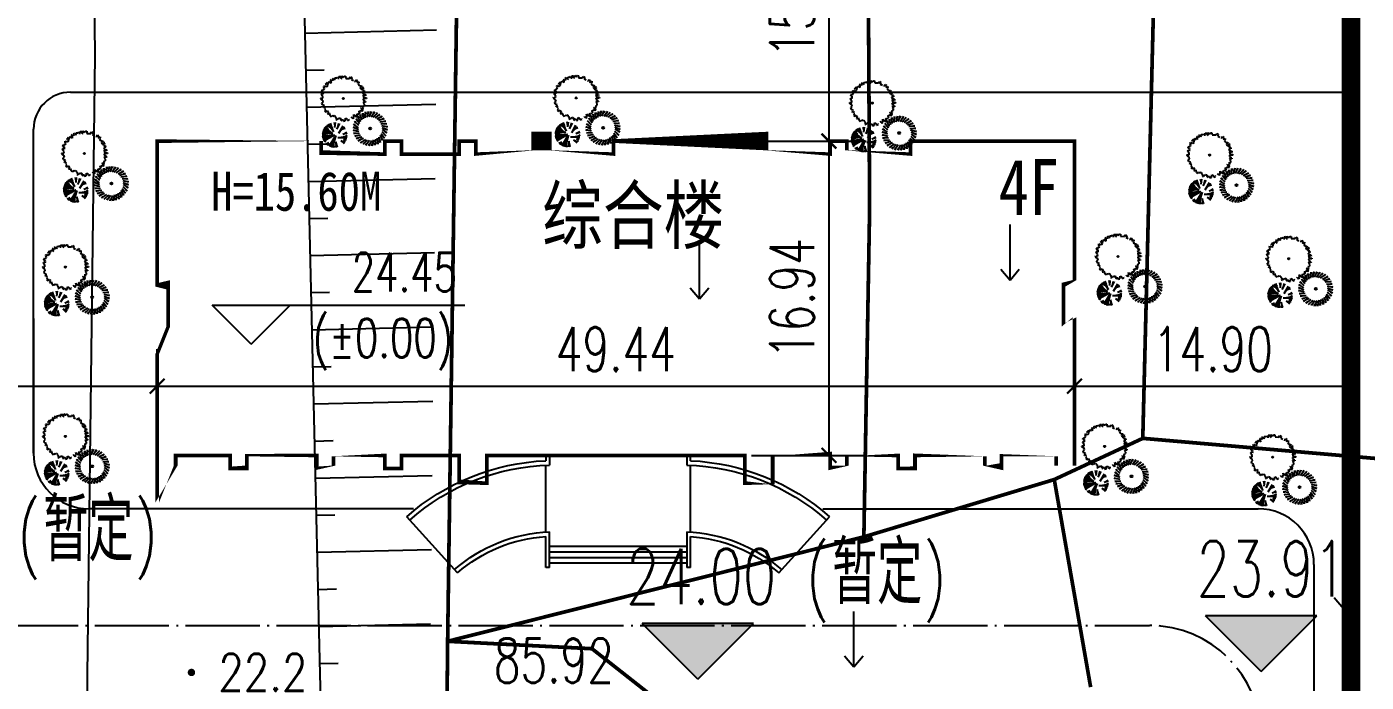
# Model space of a CAD drawing. Header units: millimetres. Extents: x 423323 to 424695, y 55333 to 56284.
# Drawn here: x 423723.7 to 423795.8, y 55814.3 to 55849.7 of the extents above; entities that cross this region are included whole.
import ezdxf
from ezdxf.enums import TextEntityAlignment as Align

# ---------------------------------------------------------------- set-up
doc = ezdxf.new("R2010")
doc.units = ezdxf.units.MM
doc.header["$LTSCALE"] = 1000
doc.linetypes.add('DASH', pattern=[0.35, 0.25, -0.1])
doc.linetypes.add('DOTE', pattern=[2.4200000000000004, 2, -0.2, 0.02, -0.2])
for name, color, linetype in [('A绿-1', 82, 'Continuous'), ('DIM_ELEV', 3, 'Continuous'), ('GROUND', 2, 'Continuous'), ('PUB_DIM', 3, 'Continuous'), ('PUB_TEXT', 7, 'Continuous'), ('TREE', 74, 'Continuous'), ('地形图', 252, 'Continuous'), ('道路', 4, 'Continuous'), ('道路中心线', 1, 'DOTE')]:
    doc.layers.add(name, color=color, linetype=linetype)
doc.styles.add('_TCH_DIM', font='SIMPLEX', dxfattribs={"bigfont": 'GBCBIG'})
doc.styles.add('_TCH_DIM_T3', font='SIMPLEX', dxfattribs={"width": 0.7058823529411765, "bigfont": 'GBCBIG'})
doc.styles.add('HZ', font='rs.shx', dxfattribs={"width": 0.8, "bigfont": 'hztxt.shx'})
doc.styles.add('黑体', font='simhei.ttf', dxfattribs={"width": 0.8, "height": 3.5})
doc.linetypes.add('10421', pattern='A,2,[150,AAA.SHX,S=1,R=0,X=0,Y=1],1e-11', length=2.00000000001)
doc.linetypes.add('FENCELINE2', pattern='A,0.25,-0.1,[132,ltypeshp.shx,S=0.1,R=0,X=-0.1,Y=0],-0.1,1', length=1.45)
doc.dimstyles.new('_TCH_ARCH_M_M&&1', dxfattribs={"dimtxt": 2.38, "dimasz": 0.8, "dimexe": 2, "dimexo": 2.4, "dimgap": 0.8, "dimtad": 1, "dimzin": 0, "dimdsep": 46, "dimtxsty": '_TCH_DIM_T3', "dimblk": 'ARCHTICK', "dimcen": 0.09, "dimclrt": 7, "dimazin": 2, "dimtfac": 1, "dimtdec": 0, "dimtix": 1, "dimtmove": 2, "dimatfit": 3, "dimfxl": 0, "dimtolj": 1, "dimtzin": 0, "dimarcsym": 0})

# ---------------------------------------------------------------- blocks, each defined once
blk = doc.blocks.new('gc120')
for p, q in [((0, 0), (0, 3)), ((-0.5, 0.6), (0, 0)), ((0, 0), (0.5, 0.6))]:
    blk.add_line(p, q)
blk = doc.blocks.new('GC200')
at = {"linetype": 'Continuous', "const_width": 0.2, "flags": 128}
blk.add_lwpolyline([(-0.1, 0, 1), (0.1, 0, 1)], format="xyb", close=True, dxfattribs=at)
blk = doc.blocks.new('106')
at = {"layer": 'A绿-1'}
for p, q in [((-0.228375657403376, 0.3911202088929713), (-0.2133028688840568, 0.3429643791168928)), ((-0.2002683292375877, 0.2369929398410022), (-0.228375657403376, 0.3911202088929713)), ((-0.1568464929587208, 0.4254549364559352), (-0.15036486601457, 0.3754133395850658)), ((-0.1559300976805389, 0.2687884201295674), (-0.1568464929587208, 0.4254549364559352)), ((-0.1067442361963913, 0.2924016029573977), (-0.08044185437029228, 0.4468471328727901)), ((-0.08044185437029228, 0.4468471328727901), (-0.08274833002360538, 0.3964402577839792)), ((-0.05420523235807195, 0.3071150127798319), (-0.001483257976360619, 0.4546468076296151)), ((-0.001483257976360619, 0.4546468076296151), (-0.01250775507651269, 0.4054062413051724)), ((9.054277325049043e-05, 0.3124815910123289), (0.07763017917750403, 0.4486169712617993)), ((0.05449333961587399, 0.3083382761105895), (0.1544946354697458, 0.4289408377371728)), ((0.07763017917750403, 0.4486169712617993), (0.05822263442678377, 0.4020388638600707)), ((0.1073501566424966, 0.2948109610006213), (0.2267746231518686, 0.3962162560783327)), ((0.1544946354697458, 0.4289408377371728), (0.1272937313769944, 0.3864404410123825)), ((0.2267746231518686, 0.3962162560783327), (0.1926068455213681, 0.359084923285991)), ((-0.4455076552694663, 0.07351391715928912), (-0.3989295477513224, 0.05410637240856886)), ((-0.3093722748453729, -0.004025719594210386), (-0.4455076552694663, 0.07351391715928912)), ((-0.4258315216866322, 0.1503783734515309), (-0.3833311250782572, 0.1231774692423642)), ((-0.3052289601182565, 0.0503770774230361), (-0.4258315216866322, 0.1503783734515309)), ((-0.3931069399695843, 0.2226583608426154), (-0.355975607293658, 0.1884905835613608)), ((-0.291701645066496, 0.1032338943332434), (-0.3931069399695843, 0.2226583608426154)), ((-0.3483282300294377, 0.2881576893851161), (-0.3176941780839115, 0.2480612085200846)), ((-0.2692013504565693, 0.1529387040063739), (-0.3483282300294377, 0.2881576893851161)), ((-0.2928559703868814, 0.3448861944489181), (-0.2696499992744066, 0.3000793219543993)), ((-0.2384117362089455, 0.1979812509380281), (-0.2928559703868814, 0.3448861944489181)), ((0.1570549662574194, 0.2723106667399406), (0.2922739514615387, 0.351437546312809)), ((0.2020975130144507, 0.2415210520848632), (0.3490024564089254, 0.295965286437422)), ((0.2411092018592171, 0.2033776454627514), (0.3952364710858092, 0.2314849733375013)), ((0.2922739514615387, 0.351437546312809), (0.2521774708875455, 0.3208034941926599)), ((0.2729046823224053, 0.1590394135564566), (0.4295711983577348, 0.1599558088928461)), ((0.2965178649756126, 0.1098535521887243), (0.4509633949492127, 0.08355117030441761)), ((0.3490024564089254, 0.295965286437422), (0.3041955842054449, 0.2727593155577779)), ((0.3112312750308774, 0.05731454864144325), (0.4587630697060376, 0.004592574201524258)), ((0.3165978530887514, 0.003018773160874844), (0.4527332335128449, -0.07452086312696338)), ((0.3952364710858092, 0.2314849733375013), (0.3470806413679384, 0.2164121847599745)), ((0.4295711983577348, 0.1599558088928461), (0.3795296016032808, 0.1534741818904877)), ((0.4509633949492127, 0.08355117030441761), (0.4005565198021941, 0.08585764607414603)), ((0.4587630697060376, 0.004592574201524258), (0.409522503556218, 0.01561707118526101)), ((-0.4515374914626591, -0.005599520169198513), (-0.4022969252546318, -0.01662401715293527)), ((-0.3040056967874989, -0.05832149460911751), (-0.4515374914626591, -0.005599520169198513)), ((-0.4437378167058341, -0.08455811673775315), (-0.3933309415006079, -0.08686459204182029)), ((-0.2892922866740264, -0.1108604981563985), (-0.4437378167058341, -0.08455811673775315)), ((-0.4223456201143563, -0.1609627548605204), (-0.3723040233599022, -0.1544811283238232)), ((-0.2656791040790267, -0.1600463599897921), (-0.4223456201143563, -0.1609627548605204)), ((-0.2338836235576309, -0.2043845914304256), (-0.3880108928424306, -0.2324919197708368)), ((-0.3880108928424306, -0.2324919197708368), (-0.3398550630663522, -0.21741913119331)), ((-0.1948719347710721, -0.2425279985181987), (-0.3417768781655468, -0.2969722324050963)), ((-0.3417768781655468, -0.2969722324050963), (-0.2969700059038587, -0.2737662615254521)), ((-0.1498293880722485, -0.2733176127076149), (-0.2850483732181601, -0.3524444922804832)), ((-0.2850483732181601, -0.3524444922804832), (-0.2449518926441669, -0.3218104401603341)), ((-0.100124578399118, -0.2958179074339569), (-0.21954904490849, -0.3972232020460069)), ((-0.04726776137249544, -0.3093452220782638), (-0.1472690572263673, -0.4299477837048471)), ((0.007135035470128059, -0.3134885369800031), (-0.07040460099233314, -0.4496239172294736)), ((0.06143081065965816, -0.3081219587475061), (0.008708836219739169, -0.4556537535972893)), ((0.1139698144397698, -0.293408548925072), (0.08766743261367083, -0.4478540788404644)), ((0.1631556759239174, -0.2697953660972416), (0.1640720712020993, -0.4264618824236095)), ((0.2074939074809663, -0.2379998858086765), (0.2356012357049622, -0.3921271548606455)), ((0.2356012357049622, -0.3921271548606455), (0.2205284471274354, -0.3439713250845671)), ((0.2456373144523241, -0.1989881969057024), (0.3000815485720523, -0.3458931404165924)), ((0.2764269286999479, -0.1539456499740481), (0.3555538083310239, -0.2891646353527904)), ((0.3000815485720523, -0.3458931404165924), (0.2768755775177851, -0.3010862679220736)), ((0.2989272233680822, -0.1042408407665789), (0.4003325182129629, -0.2236653072759509)), ((0.3124545383616351, -0.05138402339071035), (0.4330570999300107, -0.1513853194192052)), ((0.3555538083310239, -0.2891646353527904), (0.3249197563272901, -0.2490681549534202)), ((0.4003325182129629, -0.2236653072759509), (0.3632011855370365, -0.1894975295290351)), ((0.4330570999300107, -0.1513853194192052), (0.3905567032634281, -0.1241844152100384)), ((0.4527332335128449, -0.07452086312696338), (0.4061551259947009, -0.05511331837624311)), ((-0.21954904490849, -0.3972232020460069), (-0.1853812672779895, -0.3600918692536652)), ((-0.1472690572263673, -0.4299477837048471), (-0.1200681531336159, -0.3874473869800568)), ((-0.07040460099233314, -0.4496239172294736), (-0.05099705618340522, -0.403045809827745)), ((0.008708836219739169, -0.4556537535972893), (0.01973333331989124, -0.4064131872728467)), ((0.08766743261367083, -0.4478540788404644), (0.08997390820877627, -0.3974472037516534)), ((0.1640720712020993, -0.4264618824236095), (0.1575904442579485, -0.3764202855527401))]:
    blk.add_line(p, q, dxfattribs=at)
blk.add_circle((0, 0), 0.02542566419508603, dxfattribs=at)
blk = doc.blocks.new('A$C3C3C514D')
at = {"color": 62}
for p, q in [((1448.023580070992, 2052.362110511254), (10.15796255005989, 2361.668319288903)), ((2135.232990760996, 2150.264369801851), (32.55452116351807, 2465.984722051653)), ((533.1912579906057, 2270.554973679129), (49.66226590337465, 2632.960576930171)), ((753.9868587398669, 3022.038857423584), (193.5035932997125, 3044.810067712096)), ((314.4256186053972, 3273.022541428596), (753.9868587398669, 3022.038857423584)), ((1605.349123671884, 2999.870331034501), (469.207965202746, 3494.452526592766)), ((2071.824466693564, 2429.873760024813), (549.4752726558363, 3589.414497310005)), ((1326.542544143624, 3257.4368001119), (603.2199509869679, 3647.226881267154)), ((847.3345585143543, 3366.418587119289), (660.8505110794213, 3702.693141290947)), ((900.4290915480233, 3477.777107097092), (707.5654244064353, 3738.217803495703)), ((1605.349123671826, 2999.870331034443), (750.8851967665832, 3786.550790739188)), ((984.2713447026326, 3455.243127460824), (812.277521153097, 3810.887742018909)), ((1074.529505442712, 3468.208040370082), (864.6335695263115, 3847.222711280512)), ((1326.542544143624, 3257.4368001119), (974.6930568052921, 3954.623211999133)), ((2179.000919294602, 2416.808635872469), (974.6930568052339, 3954.623211999249)), ((1473.712204596086, 3317.41162919614), (1125.235767764272, 4044.52211061219)), ((1340.201310041419, 3595.987626174581), (1210.139561195509, 4088.230468930968)), ((1751.334722705476, 3802.809465781989), (1478.104904397856, 4197.129696525692)), ((2296.287840595644, 2297.597798085713), (1605.349123671884, 2999.870331034501)), ((1919.436250670115, 3295.869862360123), (1619.87993329094, 4238.583472712839)), ((1825.683147024072, 4286.479620738857), (1919.436250670115, 3295.869862360123)), ((2489.686676225509, 2732.206118314789), (3940.056056752917, 3352.898291928723)), ((2489.686676225509, 2732.206118314789), (4009.666269849055, 3242.915287533222)), ((2775.44420301693, 3381.872161707084), (3114.193770329701, 4078.99409915469)), ((2775.44420301693, 3381.872161707084), (3300.577840314771, 3974.093617225531)), ((3070.429863068275, 2927.334310644423), (4073.21272466809, 3125.70325735418)), ((3134.837964340055, 3754.76172561085), (3501.200997234264, 3830.990343054407)), ((3589.058006217529, 3756.44363610915), (3284.695077387732, 3426.685868134955)), ((3284.695077387732, 3426.685868134955), (3743.954207360395, 3602.883494721726)), ((3515.591569720767, 2534.436122798623), (4262.348584147287, 2582.152975055709)), ((3555.853422827786, 2540.219438288535), (4282.777590182144, 2465.430031596887)), ((3563.89162212651, 3199.447884567722), (3831.21567409375, 3500.923600284324)), ((3687.70036326116, 3052.713633903913), (4141.990765752853, 2975.994746586832)), ((984.7544328050571, 2273.724241797347), (0.0007839561440050602, 2151.564100286836)), ((510.4239044267451, 1999.942123937828), (0.5570620362996124, 2201.739804678538)), ((1375.672028960544, 2264.313596957742), (3.305520017049275, 2272.03311878012)), ((1064.607652771112, 1996.477009726019), (4.591833160433453, 2012.261513261532)), ((439.1764462417341, 1908.790770723863), (8.669284592731856, 1959.786650099326)), ((774.4177742820466, 2000.798174635274), (13.15909582190216, 1915.126752585493)), ((2135.232990760996, 2150.264369801851), (21.87210965197301, 1846.695811072015)), ((657.8368002554635, 1926.7924487665), (45.11357798235258, 1758.335794360493)), ((51.28057011880446, 1685.709551507229), (1026.896785462275, 1809.549556535989)), ((1836.29971167905, 2067.005472818244), (97.0255496049067, 1513.774926499522)), ((539.4954581536585, 1654.516319991992), (142.7943724433426, 1412.449900535896)), ((1750.711248750042, 1563.007457011903), (186.746884292399, 1275.758001948852)), ((545.6707400488085, 1182.412796014949), (227.4838215191266, 1189.614000303933)), ((1385.252209935803, 1488.095685860026), (279.3914999731351, 1092.18099616369)), ((1530.658538073068, 1263.897891423228), (320.7974784147227, 1022.162752958364)), ((917.7438590381062, 1320.720697302721), (378.9868606914533, 932.8971355511458)), ((1951.042371983465, 1835.31019329658), (482.6303959125653, 794.4506291616708)), ((1026.896785462275, 1809.549556535989), (539.4954581536585, 1654.516319991992)), ((539.4954581536585, 1654.516319991992), (539.4954581536585, 1654.516319991992)), ((1301.963158443745, 1352.742992593936), (558.3746187355136, 706.2906014863402)), ((1440.125385918713, 1140.839503598894), (558.3746187394718, 706.290601489658)), ((973.4749761852436, 832.0017907829606), (599.8888272259501, 661.8104805308685)), ((1178.306831361202, 1009.279139255785), (672.0134192556143, 590.1561599333654)), ((1152.412246286403, 749.76160256), (690.5500716508832, 572.7967546492873)), ((1353.226926727395, 1022.72162039252), (748.1426281688036, 521.3821870200627)), ((1404.233748186613, 827.3954568555346), (806.4801583980443, 472.9159176624671)), ((1951.042371983465, 1835.31019329658), (897.781899552152, 403.6519265507523)), ((1238.113935883681, 716.2462390401342), (947.2832098532817, 369.174599805352)), ((1258.495346244716, 560.8778919360484), (1009.024247576192, 328.9665749141132)), ((1871.159792497579, 1681.281534025329), (1101.653378332849, 274.0547978988034)), ((1383.791929551866, 524.2609191740339), (1212.435148148623, 216.2287497345533)), ((1477.26738692564, 960.9549531485245), (1309.122666287818, 172.1930281034729)), ((1942.093605945876, 612.3868579137779), (1418.087107491447, 129.2403816557489)), ((2146.692900019814, 905.306164879963), (1570.411817711953, 80.2600374664762)), ((2208.844738288375, 1494.633367192146), (1767.445051185787, 34.75827791678603)), ((2115.363810286799, 528.8045255009783), (1808.088464776287, 27.76509755756706)), ((2012.978706246766, 693.9772302700148), (1897.087044521701, 15.22879721483332)), ((2216.408725720656, 1566.355518555938), (2051.467542838247, 2.374008722632425)), ((2220.338045556971, 537.9691018803278), (2145.655409793486, -0.0003404281451366842)), ((2175.896588742093, 1176.232246212487), (2242.774289788154, 1.868802304234123)), ((2674.276100698218, 953.4861329870473), (3081.273531702231, 210.4990622177429)), ((2789.530969462998, 723.2639548840234), (2896.489802393538, 121.6835899216821)), ((2860.856211967999, 1371.018306974467), (3696.951632420416, 652.7394956363714)), ((2937.841063297063, 2122.409653927869), (4093.265173327527, 1220.508636300801)), ((3119.921830153093, 1140.888665662438), (3574.077141365618, 535.8399471042794)), ((3124.936847638106, 1964.20130907523), (4195.285891590174, 1521.569583294215)), ((3824.117504721857, 1673.902075865743), (4260.926775615488, 1716.495266604616)), ((4209.219508302107, 1515.851039799309), (3824.117504721857, 1673.902075865743))]:
    blk.add_line(p, q, dxfattribs=at)
blk = doc.blocks.new('004')
at = {"layer": 'A绿-1', "color": 0}
for p, q in [((-793.2378505587112, 644.0041473945384), (-824.6784579664236, 585.2242250880008)), ((-761.9339414864662, 715.8842460354572), (-808.9581542625674, 676.6976311644321)), ((-808.9581542625674, 676.6976311644321), (-793.2378505587112, 644.0041473945384)), ((-699.1894250065088, 833.5580051740399), (-769.7257441952825, 748.57773019874)), ((-769.7257441952825, 748.57773019874), (-722.7015314191231, 742.0845990976086)), ((-722.7015314191231, 650.6111930211773), (-761.9339414864662, 715.8842460354572)), ((-722.7015314191231, 742.0845990976086), (-691.2609240114689, 683.304676791071)), ((-691.2609240114689, 683.304676791071), (-722.7015314191231, 650.6111930211773)), ((-691.2609240114689, 761.6779065331211), (-699.1894250065088, 833.5580051740399)), ((-534.4679819792509, 794.3713903030148), (-691.2609240114689, 761.6779065331211)), ((-510.9558756157639, 892.4518420060849), (-605.0043011680245, 840.1650508006787)), ((-605.0043011680245, 840.1650508006787), (-534.4679819792509, 794.3713903030148)), ((-456.0031618445646, 866.2514889439335), (-510.9558756157639, 892.4518420060849)), ((-401.0504480734235, 898.9449731072164), (-456.0031618445646, 866.2514889439335)), ((-354.0262352973223, 970.8250717481351), (-440.2828581407666, 997.0254248102865)), ((-440.2828581407666, 997.0254248102865), (-401.0504480734235, 898.9449731072164)), ((-283.4899161085486, 859.7583582361913), (-354.0262352973223, 970.8250717481351)), ((-275.5614151135087, 925.1453257759786), (-283.4899161085486, 859.7583582361913)), ((-244.2575060412055, 925.1453257759786), (-275.5614151135087, 925.1453257759786)), ((-205.0250959738623, 1023.225777479049), (-267.7696124538779, 997.0254248102865)), ((-267.7696124538779, 997.0254248102865), (-244.2575060412055, 925.1453257759786)), ((-181.5129895612481, 944.7386332114911), (-205.0250959738623, 1023.225777479049)), ((-134.352078498865, 964.3319406470036), (-181.5129895612481, 944.7386332114911)), ((69.60177459567785, 1036.212039681312), (-8.863045538950246, 1029.71890858018)), ((-8.863045538950246, 1029.71890858018), (-8.863045538950246, 990.532293709155)), ((69.60177459567785, 977.432117374774), (69.60177459567785, 1036.212039681312)), ((93.11388100835029, 938.2455025037489), (69.60177459567785, 977.432117374774)), ((132.3462910756934, 905.552018340466), (93.11388100835029, 938.2455025037489)), ((179.3705038517946, 1023.225777479049), (132.3462910756934, 905.552018340466)), ((250.043521326792, 1016.618732245799), (179.3705038517946, 1023.225777479049)), ((265.627126695239, 944.7386332114911), (250.043521326792, 1016.618732245799)), ((320.5798404663801, 912.0451494415975), (265.627126695239, 944.7386332114911)), ((359.8122505337233, 944.7386332114911), (320.5798404663801, 977.432117374774)), ((320.5798404663801, 977.432117374774), (320.5798404663801, 912.0451494415975)), ((359.8122505337233, 846.658181508421), (359.8122505337233, 944.7386332114911)), ((399.0446606501937, 813.9646977385273), (359.8122505337233, 846.658181508421)), ((438.2770707175368, 853.2652271350598), (399.0446606501937, 813.9646977385273)), ((477.50948078488, 827.0648744662976), (438.2770707175368, 853.2652271350598)), ((524.5336935609812, 879.3516656717038), (477.50948078488, 827.0648744662976)), ((563.7661036283243, 846.658181508421), (524.5336935609812, 879.3516656717038)), ((532.3254962697974, 768.28495215976), (563.7661036283243, 846.658181508421)), ((571.5579063370824, 702.8979842265835), (532.3254962697974, 768.28495215976)), ((563.7661036283243, 670.2045004566899), (571.5579063370824, 702.8979842265835)), ((595.0700127497548, 637.511016293407), (563.7661036283243, 670.2045004566899)), ((657.8145291805267, 663.597454830051), (595.0700127497548, 637.511016293407)), ((697.0469392970554, 617.9177092512837), (657.8145291805267, 663.597454830051)), ((744.2078503593802, 670.2045004566899), (697.0469392970554, 617.9177092512837)), ((783.4402604267234, 604.8175325235134), (744.2078503593802, 670.2045004566899)), ((-1067.86472112831, 284.4897392710409), (-1052.144417424453, 317.1832230409345)), ((-942.3756881683948, 225.7098169645033), (-1067.86472112831, 284.4897392710409)), ((-1059.93622013327, 127.6293652614331), (-1052.144417424453, 186.4092875679708)), ((-965.8877945810091, 55.74926662051439), (-1059.93622013327, 127.6293652614331)), ((-1052.144417424453, 317.1832230409345), (-910.9350808098679, 277.9966081699095)), ((-1052.144417424453, 186.4092875679708), (-950.1674908772111, 121.1362345536909)), ((-1052.144417424453, -68.53153814470716), (-1052.144417424453, 3.462475415108202)), ((-1052.144417424453, 3.462475415108202), (-965.8877945810091, -3.144570211530663)), ((-981.6080982848653, 428.3638510783931), (-965.8877945810091, 461.0573352416759)), ((-926.6553845137241, 415.263674744012), (-981.6080982848653, 428.3638510783931)), ((-965.8877945810091, 461.0573352416759), (-863.9108680337667, 454.450289615037)), ((-965.8877945810091, -3.144570211530663), (-965.8877945810091, 55.74926662051439)), ((-950.1674908772111, 121.1362345536909), (-942.3756881683948, 225.7098169645033)), ((-942.3756881683948, 369.4700142463407), (-926.6553845137241, 415.263674744012)), ((-887.4229743971955, 323.676354142066), (-942.3756881683948, 369.4700142463407)), ((-910.9350808098679, 277.9966081699095), (-887.4229743971955, 323.676354142066)), ((-871.7026707425248, 604.8175325235134), (-895.2147771060118, 532.9374338825946)), ((-895.2147771060118, 532.9374338825946), (-863.9108680337667, 480.6506426771884)), ((-824.6784579664236, 585.2242250880008), (-871.7026707425248, 604.8175325235134)), ((-863.9108680337667, 454.450289615037), (-840.3987616210943, 461.0573352416759)), ((791.2320631355396, 480.6506426771884), (783.4402604267234, 604.8175325235134)), ((830.4644732028246, 500.243950112701), (791.2320631355396, 480.6506426771884)), ((806.9523668393958, 408.6566291173658), (869.6968832701677, 487.1437733849307)), ((838.2562759116408, 343.3835761030932), (806.9523668393958, 408.6566291173658)), ((869.6968832701677, 487.1437733849307), (830.4644732028246, 500.243950112701)), ((932.4413997501251, 362.9768835386058), (838.2562759116408, 343.3835761030932)), ((932.4413997501251, 199.5094639023519), (885.4171869740239, 199.5094639023519)), ((885.4171869740239, 199.5094639023519), (908.9292933866382, 160.3228490313268)), ((924.6495970413089, 101.4290121992817), (901.0007923915982, 68.8494429548955)), ((901.0007923915982, 68.8494429548955), (971.6738098174683, 16.44873722398188)), ((908.9292933866382, 277.9966081699095), (963.7453088716138, 310.6900923331996)), ((932.4413997501251, 232.2029480656347), (908.9292933866382, 277.9966081699095)), ((908.9292933866382, 160.3228490313268), (971.6738098174683, 160.3228490313268)), ((971.6738098174683, 160.3228490313268), (924.6495970413089, 101.4290121992817)), ((963.7453088716138, 310.6900923331996), (932.4413997501251, 362.9768835386058)), ((971.6738098174683, 16.44873722398188), (971.6738098174683, -68.53153814470716)), ((-1044.352614715695, -153.511813120007), (-1067.86472112831, -192.6984279910321)), ((-1067.86472112831, -192.6984279910321), (-1028.632311061025, -218.7848665276761)), ((-989.399900944496, -107.7181530157322), (-1052.144417424453, -68.53153814470716)), ((-981.6080982848653, -173.1051205555195), (-1044.352614715695, -153.511813120007)), ((-1028.632311061025, -218.7848665276761), (-1005.120204648352, -166.4980749288807)), ((-1012.912007357168, -277.6787033597211), (-989.399900944496, -258.0853959242086)), ((-997.1917036533123, -310.3721871296148), (-1012.912007357168, -277.6787033597211)), ((-918.8635818049079, -356.0519331017713), (-997.1917036533123, -310.3721871296148)), ((-973.6795972898253, -173.1051205555195), (-989.399900944496, -107.7181530157322)), ((-989.399900944496, -258.0853959242086), (-950.1674908772111, -277.6787033597211)), ((-934.4471871733549, -179.598251656651), (-973.6795972898253, -173.1051205555195)), ((-950.1674908772111, -277.6787033597211), (-926.6553845137241, -251.4783502975697)), ((-942.3756881683948, -526.0124834457674), (-926.6553845137241, -480.3327374736109)), ((-863.9108680337667, -499.9260449091234), (-942.3756881683948, -526.0124834457674)), ((-926.6553845137241, -251.4783502975697), (-934.4471871733549, -179.598251656651)), ((-926.6553845137241, -480.3327374736109), (-887.4229743971955, -441.0322080770711)), ((-887.4229743971955, -441.0322080770711), (-918.8635818049079, -356.0519331017713)), ((-887.4229743971955, -584.9063202778125), (-840.3987616210943, -532.6195286790171)), ((-848.1905643299106, -643.6862421909609), (-887.4229743971955, -584.9063202778125)), ((-840.3987616210943, -532.6195286790171), (-863.9108680337667, -499.9260449091234)), ((-801.1663515537512, -584.9063202778125), (-848.1905643299106, -643.6862421909609)), ((-761.9339414864662, -617.5998040477061), (-801.1663515537512, -584.9063202778125)), ((783.4402604267234, -617.5998040477061), (759.7914557278273, -650.2932878175998)), ((775.5117594316835, -513.0262212435046), (767.7199567228672, -552.2128361145296)), ((767.7199567228672, -552.2128361145296), (830.4644732028246, -584.9063202778125)), ((799.0238658443559, -447.6392537037173), (775.5117594316835, -513.0262212435046)), ((806.9523668393958, -617.5998040477061), (783.4402604267234, -617.5998040477061)), ((814.7441694990266, -493.3189992824773), (799.0238658443559, -447.6392537037173)), ((830.4644732028246, -584.9063202778125), (806.9523668393958, -617.5998040477061)), ((861.7683822751278, -473.7256918469648), (814.7441694990266, -493.3189992824773)), ((869.6968832701677, -277.6787033597211), (846.1847769066808, -336.4586256662587)), ((846.1847769066808, -336.4586256662587), (885.4171869740239, -434.5390769759397)), ((885.4171869740239, -434.5390769759397), (861.7683822751278, -473.7256918469648)), ((948.1617034539813, -310.3721871296148), (869.6968832701677, -277.6787033597211)), ((971.6738098174683, -68.53153814470716), (901.0007923915982, -94.61797628796194)), ((901.0007923915982, -94.61797628796194), (901.0007923915982, -179.598251656651)), ((901.0007923915982, -179.598251656651), (948.1617034539813, -218.7848665276761)), ((948.1617034539813, -218.7848665276761), (971.6738098174683, -271.0716577330822)), ((971.6738098174683, -271.0716577330822), (948.1617034539813, -310.3721871296148)), ((-636.4449085264932, -728.66651755965), (-714.9097287103068, -656.7864189187312)), ((-683.4691213026526, -787.560354391695), (-636.4449085264932, -728.66651755965)), ((-628.5164075314533, -852.9473223248715), (-683.4691213026526, -787.560354391695)), ((-573.7003920957213, -800.6605307260761), (-628.5164075314533, -852.9473223248715)), ((-401.0504480734235, -852.9473223248715), (-573.7003920957213, -800.6605307260761)), ((-424.5625544369104, -944.4207284013028), (-401.0504480734235, -852.9473223248715)), ((-385.3301443695673, -964.0140358368153), (-424.5625544369104, -944.4207284013028)), ((-338.3059315934661, -944.4207284013028), (-385.3301443695673, -964.0140358368153)), ((-299.0735215261229, -944.4207284013028), (-338.3059315934661, -944.4207284013028)), ((-259.841111458838, -1009.80769594109), (-299.0735215261229, -944.4207284013028)), ((-228.5372023373493, -911.7272442380199), (-259.841111458838, -1009.80769594109)), ((-181.5129895612481, -911.7272442380199), (-228.5372023373493, -911.7272442380199)), ((-189.3047922700644, -1009.80769594109), (-181.5129895612481, -911.7272442380199)), ((-126.5602757900488, -1022.907872668864), (-189.3047922700644, -1009.80769594109)), ((-118.6317747950088, -937.9275973001713), (-126.5602757900488, -1022.907872668864)), ((-55.88725836423691, -957.5209047356839), (-118.6317747950088, -937.9275973001713)), ((-55.88725836423691, -1009.80769594109), (-55.88725836423691, -957.5209047356839)), ((-16.65484824776649, -996.707519606709), (-55.88725836423691, -1009.80769594109)), ((69.60177459567785, -1016.300827042221), (-16.65484824776649, -996.707519606709)), ((108.834184663021, -924.8274209657902), (69.60177459567785, -950.913859109045)), ((69.60177459567785, -950.913859109045), (69.60177459567785, -1016.300827042221)), ((132.3462910756934, -1022.907872668864), (108.834184663021, -924.8274209657902)), ((195.0908075556508, -996.707519606709), (132.3462910756934, -1022.907872668864)), ((226.3947166278958, -944.4207284013028), (163.6502001479384, -944.4207284013028)), ((163.6502001479384, -944.4207284013028), (195.0908075556508, -996.707519606709)), ((250.043521326792, -983.6073432723279), (226.3947166278958, -944.4207284013028)), ((297.0677341029514, -964.0140358368153), (250.043521326792, -983.6073432723279)), ((297.0677341029514, -833.2401003638515), (273.5556276902789, -918.2203753391514)), ((273.5556276902789, -918.2203753391514), (297.0677341029514, -964.0140358368153)), ((328.3716431751964, -911.7272442380199), (297.0677341029514, -833.2401003638515)), ((359.8122505337233, -918.2203753391514), (328.3716431751964, -911.7272442380199)), ((383.3243569463957, -892.1339371958966), (359.8122505337233, -918.2203753391514)), ((406.8364633098245, -865.9335841337452), (383.3243569463957, -892.1339371958966)), ((438.2770707175368, -872.540629760384), (406.8364633098245, -865.9335841337452)), ((422.5567670136807, -885.5268915692577), (438.2770707175368, -872.540629760384)), ((453.997374421393, -918.2203753391514), (422.5567670136807, -885.5268915692577)), ((469.5809797898401, -807.1536618272075), (446.0688734263531, -800.6605307260761)), ((446.0688734263531, -800.6605307260761), (485.301283493638, -852.9473223248715)), ((563.7661036283243, -852.9473223248715), (453.997374421393, -918.2203753391514)), ((508.813389857125, -794.0534854928264), (469.5809797898401, -807.1536618272075)), ((485.301283493638, -852.9473223248715), (548.0457999736536, -833.2401003638515)), ((555.8376026332844, -735.2735631862888), (493.0930862024543, -761.3600013295436)), ((493.0930862024543, -761.3600013295436), (508.813389857125, -794.0534854928264)), ((548.0457999736536, -833.2401003638515), (563.7661036283243, -852.9473223248715)), ((650.022726520896, -794.0534854928264), (555.8376026332844, -735.2735631862888)), ((673.5348328843829, -761.3600013295436), (650.022726520896, -794.0534854928264)), ((704.9754402920953, -637.1931114832187), (665.7430301755667, -682.9867719808826)), ((665.7430301755667, -682.9867719808826), (673.5348328843829, -761.3600013295436)), ((759.7914557278273, -650.2932878175998), (704.9754402920953, -637.1931114832187))]:
    blk.add_line(p, q, dxfattribs=at)
blk.add_circle((-32.37515195156448, 9.95560612285044), 31.3039090878656, dxfattribs=at)
blk = doc.blocks.new('11')
for p, q in [((1263900.817602405, 151281.6175105714), (1263900.817602405, 154886.4673431104)), ((1271700.817602424, 151281.6175105708), (1271700.817602424, 154886.4673431098)), ((1271500.817602424, 149373.4340367449), (1271500.817602424, 151291.6347602393))]:
    blk.add_line(p, q)
at = {"color": 7}
blk.add_line((1263900.817602404, 149373.4340367456), (1264100.817602404, 149373.4340367456), dxfattribs=at)
at = {"layer": 'GROUND', "color": 7}
for p, q in [((1263900.817602404, 155126.6877260189), (1263900.817602404, 155413.4340360466)), ((1264100.817602403, 155413.4340360449), (1264100.817602404, 154893.4340367455)), ((1271500.817602424, 155413.4340366969), (1271500.817602424, 154893.4340367449)), ((1271700.817602424, 155413.4340366969), (1271700.817602425, 155126.6877260182)), ((1259147.001848131, 149079.9631685789), (1256412.474915962, 152108.4227515075)), ((1276454.633356697, 149079.9631685782), (1279189.160288867, 152108.4227515068)), ((1263900.817602404, 149373.4340367456), (1263900.817602405, 151041.1385715027)), ((1264100.817602405, 151291.63476024), (1264100.817602404, 149373.4340367456)), ((1271700.817602424, 149373.4340367449), (1271700.817602424, 151041.1385715021)), ((1271500.817602424, 150513.6707728601), (1264100.817602405, 150513.6707728609)), ((1271500.817602424, 150213.6707728601), (1264100.817602405, 150213.670772861)), ((1271500.817602424, 149913.6707728601), (1264100.817602405, 149913.670772861)), ((1271500.817602424, 149613.6707728601), (1264100.817602405, 149613.670772861)), ((1271500.817602424, 149373.4340367449), (1271700.817602424, 149373.4340367449))]:
    blk.add_line(p, q, dxfattribs=at)
for centre, radius, start, end in [((1264412.981159664, 143057.5498740174), 12080, 92.42993450054632, 131.4750284151925), ((1264412.981159664, 143057.5498740174), 11840, 91.51078775306122, 131.4627600844618), ((1271188.654045165, 143057.5498740167), 11840, 48.53723991553819, 88.48921224693876), ((1271188.654045165, 143057.5498740167), 12080, 48.52497158480746, 87.57006549945368), ((1264412.981159664, 143057.5498740174), 8240, 92.17110864593496, 131.1929676942874), ((1264412.981159664, 143057.5498740174), 8000, 93.67061160374254, 131.1663472033027), ((1271188.654045165, 143057.5498740167), 8240, 48.80703230571259, 87.82889135406502), ((1271188.654045165, 143057.5498740167), 8000, 48.83365279669728, 86.32938839625747)]:
    blk.add_arc(centre, radius, start, end, dxfattribs=at)
blk = doc.blocks.new('_ArchTick')
at = {"color": 0, "linetype": 'ByBlock', "const_width": 0.15}
blk.add_lwpolyline([(-0.5, -0.5), (0.5, 0.5)], dxfattribs=at)
blk = doc.blocks.new('*D82')
at = {"layer": 'Defpoints', "color": 0}
for p in [(423795.0149440289, 55813.4982708848), (423709.0950112004, 55805.87435563939), (423795.0149440289, 55805.87435563939)]:
    blk.add_point(p, dxfattribs=at)
at = {"layer": 'PUB_DIM', "color": 0, "lineweight": -2}
for p, q in [((423709.0950112004, 55808.27435563939), (423709.0950112004, 55815.4982708848)), ((423795.0149440289, 55808.27435563939), (423795.0149440289, 55815.4982708848)), ((423709.0950112004, 55813.4982708848), (423795.0149440289, 55813.4982708848))]:
    blk.add_line(p, q, dxfattribs=at)
at = {"layer": 'PUB_DIM', "color": 0, "lineweight": -2, "xscale": 0.8, "yscale": 0.8, "zscale": 0.8, "rotation": 180}
blk.add_blockref('_ArchTick', (423709.0950112004, 55813.4982708848), dxfattribs=at)
at = {"layer": 'PUB_DIM', "color": 0, "lineweight": -2, "xscale": 0.8, "yscale": 0.8, "zscale": 0.8}
blk.add_blockref('_ArchTick', (423795.0149440289, 55813.4982708848), dxfattribs=at)
at = {"layer": 'PUB_DIM', "color": 7, "insert": (423752.0549776147, 55815.48827088479), "char_height": 2.38, "attachment_point": 5, "style": '_TCH_DIM_T3'}
blk.add_mtext('\\A1;85.92', dxfattribs=at)
blk = doc.blocks.new('*D97')
at = {"layer": 'Defpoints', "color": 0}
for p in [(423730.674836527, 55830.28494620098), (423709.0950112005, 55826.67099999999), (423730.674836527, 55826.67099999999)]:
    blk.add_point(p, dxfattribs=at)
at = {"layer": 'PUB_DIM', "color": 0, "lineweight": -2}
for p, q in [((423709.0950112005, 55829.07099999999), (423709.0950112005, 55832.28494620098)), ((423730.674836527, 55829.07099999999), (423730.674836527, 55832.28494620098)), ((423709.0950112005, 55830.28494620098), (423730.674836527, 55830.28494620098))]:
    blk.add_line(p, q, dxfattribs=at)
at = {"layer": 'PUB_DIM', "color": 0, "lineweight": -2, "xscale": 0.8, "yscale": 0.8, "zscale": 0.8, "rotation": 180}
blk.add_blockref('_ArchTick', (423709.0950112005, 55830.28494620098), dxfattribs=at)
at = {"layer": 'PUB_DIM', "color": 0, "lineweight": -2, "xscale": 0.8, "yscale": 0.8, "zscale": 0.8}
blk.add_blockref('_ArchTick', (423730.674836527, 55830.28494620098), dxfattribs=at)
at = {"layer": 'PUB_DIM', "color": 7, "insert": (423719.8849238637, 55832.27494620097), "char_height": 2.38, "attachment_point": 5, "style": '_TCH_DIM_T3'}
blk.add_mtext('\\A1;21.58', dxfattribs=at)
blk = doc.blocks.new('*D98')
at = {"layer": 'Defpoints', "color": 0}
for p in [(423780.1148365269, 55830.28494620098), (423730.674836527, 55826.67099999999), (423780.1148365269, 55826.67099999999)]:
    blk.add_point(p, dxfattribs=at)
at = {"layer": 'PUB_DIM', "color": 0, "lineweight": -2}
for p, q in [((423730.674836527, 55829.07099999999), (423730.674836527, 55832.28494620098)), ((423780.1148365269, 55829.07099999999), (423780.1148365269, 55832.28494620098)), ((423730.674836527, 55830.28494620098), (423780.1148365269, 55830.28494620098))]:
    blk.add_line(p, q, dxfattribs=at)
at = {"layer": 'PUB_DIM', "color": 0, "lineweight": -2, "xscale": 0.8, "yscale": 0.8, "zscale": 0.8, "rotation": 180}
blk.add_blockref('_ArchTick', (423730.674836527, 55830.28494620098), dxfattribs=at)
at = {"layer": 'PUB_DIM', "color": 0, "lineweight": -2, "xscale": 0.8, "yscale": 0.8, "zscale": 0.8}
blk.add_blockref('_ArchTick', (423780.1148365269, 55830.28494620098), dxfattribs=at)
at = {"layer": 'PUB_DIM', "color": 7, "insert": (423755.3948365269, 55832.27494620097), "char_height": 2.38, "attachment_point": 5, "style": '_TCH_DIM_T3'}
blk.add_mtext('\\A1;49.44', dxfattribs=at)
blk = doc.blocks.new('*D99')
at = {"layer": 'Defpoints', "color": 0}
for p in [(423795.0150198565, 55830.28494620098), (423780.1148365269, 55826.67099999999), (423795.0150198565, 55826.67099999999)]:
    blk.add_point(p, dxfattribs=at)
at = {"layer": 'PUB_DIM', "color": 0, "lineweight": -2}
for p, q in [((423780.1148365269, 55829.07099999999), (423780.1148365269, 55832.28494620098)), ((423795.0150198565, 55829.07099999999), (423795.0150198565, 55832.28494620098)), ((423780.1148365269, 55830.28494620098), (423795.0150198565, 55830.28494620098))]:
    blk.add_line(p, q, dxfattribs=at)
at = {"layer": 'PUB_DIM', "color": 0, "lineweight": -2, "xscale": 0.8, "yscale": 0.8, "zscale": 0.8, "rotation": 180}
blk.add_blockref('_ArchTick', (423780.1148365269, 55830.28494620098), dxfattribs=at)
at = {"layer": 'PUB_DIM', "color": 0, "lineweight": -2, "xscale": 0.8, "yscale": 0.8, "zscale": 0.8}
blk.add_blockref('_ArchTick', (423795.0150198565, 55830.28494620098), dxfattribs=at)
at = {"layer": 'PUB_DIM', "color": 7, "insert": (423787.5649281917, 55832.27494620097), "char_height": 2.38, "attachment_point": 5, "style": '_TCH_DIM_T3'}
blk.add_mtext('\\A1;14.90', dxfattribs=at)
blk = doc.blocks.new('*D111')
at = {"layer": 'Defpoints', "color": 0}
for p in [(423760.2964740921, 55843.49100000021), (423766.8810240753, 55843.49100000021), (423760.2964740921, 55826.55100000025)]:
    blk.add_point(p, dxfattribs=at)
at = {"layer": 'PUB_DIM', "color": 0, "lineweight": -2}
for p, q in [((423762.6964740921, 55843.49100000021), (423768.8810240753, 55843.49100000021)), ((423766.8810240753, 55826.55100000025), (423766.8810240753, 55843.49100000021)), ((423762.6964740921, 55826.55100000025), (423768.8810240753, 55826.55100000025))]:
    blk.add_line(p, q, dxfattribs=at)
at = {"layer": 'PUB_DIM', "color": 0, "lineweight": -2, "xscale": 0.8, "yscale": 0.8, "zscale": 0.8}
for p, rotation in [((423766.8810240753, 55843.49100000021), 90), ((423766.8810240753, 55826.55100000025), 270)]:
    blk.add_blockref('_ArchTick', p, dxfattribs=dict(at, rotation=rotation))
at = {"layer": 'PUB_DIM', "color": 7, "insert": (423764.8910240753, 55835.0210000003), "char_height": 2.38, "attachment_point": 5, "rotation": 90, "style": '_TCH_DIM_T3'}
blk.add_mtext('\\A1;16.94', dxfattribs=at)
blk = doc.blocks.new('*D112')
at = {"layer": 'Defpoints', "color": 0}
for p in [(423760.2964740921, 55859.00526557801), (423766.8810240753, 55859.00526557801), (423760.2964740921, 55843.49100000021)]:
    blk.add_point(p, dxfattribs=at)
at = {"layer": 'PUB_DIM', "color": 0, "lineweight": -2}
for p, q in [((423762.6964740921, 55859.00526557801), (423768.8810240753, 55859.00526557801)), ((423766.8810240753, 55843.49100000021), (423766.8810240753, 55859.00526557801)), ((423762.6964740921, 55843.49100000021), (423768.8810240753, 55843.49100000021))]:
    blk.add_line(p, q, dxfattribs=at)
at = {"layer": 'PUB_DIM', "color": 0, "lineweight": -2, "xscale": 0.8, "yscale": 0.8, "zscale": 0.8}
for p, rotation in [((423766.8810240753, 55859.00526557801), 90), ((423766.8810240753, 55843.49100000021), 270)]:
    blk.add_blockref('_ArchTick', p, dxfattribs=dict(at, rotation=rotation))
at = {"layer": 'PUB_DIM', "color": 7, "insert": (423764.8910240753, 55851.24813278917), "char_height": 2.38, "attachment_point": 5, "rotation": 90, "style": '_TCH_DIM_T3'}
blk.add_mtext('\\A1;15.51', dxfattribs=at)
blk = doc.blocks.new('*D128')
at = {"layer": 'Defpoints', "color": 0}
for p in [(423795.0146569191, 56099.31238583392), (423827.6634346402, 56099.31238583392), (423795.0150198625, 55713.13729403223)]:
    blk.add_point(p, dxfattribs=at)
at = {"layer": 'PUB_DIM', "color": 0, "lineweight": -2}
for p, q in [((423797.4146569191, 56099.31238583392), (423829.6634346402, 56099.31238583392)), ((423827.6634346402, 55713.13729403223), (423827.6634346402, 56099.31238583392)), ((423797.4150198625, 55713.13729403223), (423829.6634346402, 55713.13729403223))]:
    blk.add_line(p, q, dxfattribs=at)
at = {"layer": 'PUB_DIM', "color": 0, "lineweight": -2, "xscale": 0.8, "yscale": 0.8, "zscale": 0.8}
for p, rotation in [((423827.6634346402, 56099.31238583392), 90), ((423827.6634346402, 55713.13729403223), 270)]:
    blk.add_blockref('_ArchTick', p, dxfattribs=dict(at, rotation=rotation))
at = {"layer": 'PUB_DIM', "color": 7, "insert": (423825.6734346402, 55906.22483993314), "char_height": 2.38, "attachment_point": 5, "rotation": 90, "style": '_TCH_DIM_T3'}
blk.add_mtext('\\A1;386.18', dxfattribs=at)

msp = doc.modelspace()

# ---------------------------------------------------------------- hatches: boundary and pattern name
at = {"layer": 'DIM_ELEV'}
for points in [[(423759.8120531507, 55814.48822898096), (423762.8120531507, 55817.48822898096), (423756.8120531507, 55817.48822898096)], [(423790.1722886206, 55814.90388365997), (423793.1722886206, 55817.90388365997), (423787.1722886206, 55817.90388365997)]]:
    msp.add_hatch(color=256, dxfattribs=at).paths.add_polyline_path(points)

# ---------------------------------------------------------------- linework, layer by layer
at = {"color": 1, "linetype": 'DASH', "ltscale": 0.02, "const_width": 1}
msp.add_lwpolyline([(423795.0150198624, 55713.13729403212), (423431.611805913, 55713.17167436664), (423431.611805913, 55853.10550709903), (423600.9296590644, 55853.10550709895), (423600.9296591326, 56107.48042107719), (423785.9390527269, 56107.4804210772), (423795.0146569158, 56099.31238583689), (423795.0150198624, 55713.13729403212)], dxfattribs=at)
at = {"linetype": 'FENCELINE2', "ltscale": 0.005, "const_width": 0.1}
msp.add_lwpolyline([(423795.0147920918, 55955.48526557801), (423795.0150198625, 55713.13729403212)], dxfattribs=at)
at = {"const_width": 0.2}
msp.add_lwpolyline([(423730.674836527, 55843.49099999675), (423730.674836527, 55835.75100000002), (423731.2748365264, 55835.75100000012), (423731.2748365268, 55833.59100000048), (423730.6748365269, 55833.59100000026), (423730.674836527, 55825.85099999998), (423731.6748365275, 55825.85100000032), (423731.6748365274, 55826.55100000001), (423734.6148365263, 55826.55100000001), (423734.6148365263, 55825.85100000005), (423735.5148365268, 55825.85099999998), (423735.5148365264, 55826.55100000029), (423739.2748365268, 55826.55100000032), (423739.2748365268, 55825.85100000008), (423740.1748365268, 55825.85100000009), (423740.1748365267, 55826.551), (423742.9448365267, 55826.55100000001), (423742.9448365267, 55825.85100000012), (423743.8448365268, 55825.85100000013), (423743.8448365268, 55826.55100000031), (423746.9448365265, 55826.55100000031), (423746.9448365269, 55825.05100000364), (423748.4448365269, 55825.05100000004), (423748.4448365269, 55826.5510000004), (423762.3448365268, 55826.55100000023), (423762.3448365268, 55825.0510000001), (423763.8448365302, 55825.05100000009), (423763.84483653, 55826.55100000048), (423766.9448365266, 55826.55100000046), (423766.9448365268, 55825.85100000013), (423767.8448365269, 55825.8510000001), (423767.8448365268, 55826.55100000039), (423770.6148365269, 55826.55100000036), (423770.6148365269, 55825.85100000034), (423771.5148365265, 55825.85100000033), (423771.5148365299, 55826.55100000057), (423775.274836527, 55826.55100000054), (423775.2748365271, 55825.8510000003), (423776.1748365272, 55825.85100000004), (423776.1748365275, 55826.55100000057), (423779.1148365262, 55826.55100000026), (423779.1148365261, 55825.8510000003), (423780.1148365269, 55825.85100000043), (423780.1148365267, 55833.59100000048), (423779.5148365269, 55833.59100000019), (423779.5148365269, 55835.75099999979), (423780.1148365267, 55835.75099998138), (423780.1148365268, 55843.49099999674), (423771.2748365267, 55843.49099999674), (423771.2748365267, 55842.79100000089), (423767.8448365267, 55842.79100000056), (423767.8448365268, 55843.49100000058), (423766.9448365265, 55843.49100000058), (423766.9448365265, 55842.7910000007), (423763.5148365269, 55842.79099999829), (423763.5148365268, 55843.49100000004), (423755.2748365267, 55843.49100000046), (423755.2748365267, 55842.79100000018), (423751.8448365267, 55842.79100000021), (423751.8448365268, 55843.49100000073), (423750.9448365265, 55843.49100000111), (423750.9448365266, 55842.79100000086), (423747.8448365267, 55842.79100000035), (423747.8448365267, 55843.49100000076), (423746.9448365265, 55843.49100000077), (423746.9448365265, 55842.79100000049), (423743.8448365271, 55842.79100000041), (423743.8448365271, 55843.4910000008), (423742.9448365269, 55843.49100000003), (423742.9448365269, 55842.7910000006), (423739.5148365265, 55842.79100000028), (423739.5148365267, 55843.49100000004)], close=True, dxfattribs=at)
at = {"layer": 'DIM_ELEV'}
for p, q in [((423735.7366758094, 55832.55386170119), (423733.6366758095, 55834.65386170119)), ((423733.6366758095, 55834.65386170119), (423747.2551758094, 55834.65386170119)), ((423735.7366758094, 55832.55386170119), (423737.8366758094, 55834.65386170119)), ((423759.8120531507, 55814.48822898096), (423756.8120531507, 55817.48822898096)), ((423762.8120531507, 55817.48822898096), (423756.8120531507, 55817.48822898096)), ((423759.8120531507, 55814.48822898096), (423762.8120531507, 55817.48822898096)), ((423790.1722886206, 55814.90388365997), (423787.1722886206, 55817.90388365997)), ((423793.1722886206, 55817.90388365997), (423787.1722886206, 55817.90388365997)), ((423790.1722886206, 55814.90388365997), (423793.1722886206, 55817.90388365997))]:
    msp.add_line(p, q, dxfattribs=at)
at = {"layer": '地形图', "color": 250}
for p, q in [((423738.6389011361, 55849.31930039539), (423745.7373181336, 55849.48589861633)), ((423738.6858277554, 55847.31985099808), (423739.6855524541, 55847.34331430776)), ((423738.7327543747, 55845.32040160077), (423745.6990733676, 55845.4838995118)), ((423738.7796809941, 55843.32095220346), (423739.7794056928, 55843.34441551314)), ((423738.8266076135, 55841.32150280615), (423745.6584028974, 55841.48184347655)), ((423738.8735342328, 55839.32205340885), (423739.8732589314, 55839.34551671852)), ((423738.9204608522, 55837.32260401153), (423745.6177324271, 55837.4797874413)), ((423738.9673874715, 55835.32315461423), (423739.9671121702, 55835.3466179239)), ((423739.0143140909, 55833.32370521692), (423745.5770619569, 55833.47773140605)), ((423739.0612407102, 55831.32425581961), (423740.0609654089, 55831.34771912928)), ((423739.1081673296, 55829.3248064223), (423745.5363914866, 55829.47567537079)), ((423739.1550939489, 55827.32535702499), (423740.1548186476, 55827.34882033467)), ((423739.2020205682, 55825.32590762769), (423745.4957210164, 55825.47361933555)), ((423739.2489471876, 55823.32645823037), (423740.2486718863, 55823.34992154005)), ((423739.295873807, 55821.32700883307), (423745.4550505461, 55821.47156330029)), ((423739.3428004263, 55819.32755943576), (423740.342525125, 55819.35102274544)), ((423739.3897270457, 55817.32811003846), (423745.4075136356, 55817.46934611126)), ((423739.436653665, 55815.32866064114), (423740.4363783637, 55815.35212395082))]:
    msp.add_line(p, q, dxfattribs=at)
at = {"layer": '地形图', "color": 250, "linetype": '10421', "flags": 128}
msp.add_lwpolyline([(423721.2422520771, 55779.87585849852), (423724.2620830145, 55780.54643647066), (423726.0356368839, 55781.64810095981), (423727.0366859482, 55783.23092597123), (423726.92, 55814.71), (423727.3314743246, 55848.10208026029), (423726.9727305437, 55880.83987788872)], dxfattribs=at)
at = {"layer": '地形图', "color": 250, "linetype": 'Continuous', "flags": 128}
msp.add_lwpolyline([(423737.8996567277, 55880.81702614856), (423739.45, 55814.76), (423740.2832727691, 55782.77878762381), (423740.4374083412, 55781.94999515148), (423740.6932375025, 55781.31089687708), (423741.5817668402, 55780.90662645748), (423742.4907151296, 55780.70272796711)], dxfattribs=at)
at = {"layer": '地形图', "color": 250, "linetype": 'Continuous', "const_width": 0.2, "flags": 128}
for points in [[(423742.8, 55781.96), (423743.81, 55791.85), (423745.25, 55795.48), (423746.25, 55807.99), (423746.33, 55816.53), (423747.2394456645, 55880.79749362623)], [(423767.7767420961, 55880.7545434906), (423768.87, 55874.87), (423769.07, 55839.84), (423768.76, 55822.16), (423746.33, 55816.53)], [(423789.9120118474, 55880.70825147546), (423790.4, 55876.02), (423784.52, 55856.82), (423783.79, 55827.47)], [(423746.33, 55816.53), (423754.11, 55816.13), (423768, 55805.19)]]:
    msp.add_lwpolyline(points, dxfattribs=at)
for points, elevation in [([(423779.02, 55825.25), (423783.79, 55827.47), (423811, 55825.12), (423811, 55825.12)], 19.4), ([(423780.98, 55814.06), (423779.02, 55825.25), (423768.76, 55822.16)], 19.72)]:
    msp.add_lwpolyline(points, dxfattribs=dict(at, elevation=elevation))
at = {"layer": '道路', "color": 4}
for p, q in [((423726.0146618532, 55846.13100000001), (423795.015112198, 55846.13100000001)), ((423724.0146618532, 55826.67100000002), (423724.0146618532, 55844.13100000001)), ((423724.0146618532, 55833.9227947058), (423724.0146618531, 55826.67100000002)), ((423744.4854144144, 55823.67100000002), (423727.0146618532, 55823.67100000002)), ((423766.5442586392, 55823.67100000002), (423790.0150112006, 55823.67100000001)), ((423793.0150112006, 55820.67100000001), (423793.0150112006, 55759.41100000001))]:
    msp.add_line(p, q, dxfattribs=at)
for centre, radius, start, end in [((423726.0146618532, 55844.13100000001), 2, 90, 180), ((423727.0146618532, 55826.67100000002), 3, 180, 270), ((423790.0150112006, 55820.67100000001), 3, 0, 90)]:
    msp.add_arc(centre, radius, start, end, dxfattribs=at)
at = {"layer": '道路中心线', "color": 1, "linetype": 'DOTE', "ltscale": 0.002}
msp.add_line((423717.5132338831, 55817.38151071122), (423784.1555639901, 55817.38151071122), dxfattribs=at)
for centre, radius, start, end in [((423726.5132338833, 55843.06813278901), 9, 90, 180), ((423784.1555639901, 55811.38151071122), 6, 0, 90)]:
    msp.add_arc(centre, radius, start, end, dxfattribs=at)

# ---------------------------------------------------------------- block references
at = {"color": 0, "xscale": -0.001, "yscale": 0.001, "zscale": 0.001, "rotation": 359.9999999996567}
msp.add_blockref('11', (425023.3156541284, 55671.13756595664), dxfattribs=at)
at = {"layer": 'A绿-1'}
for name, p, xscale, yscale, zscale, rotation in [('004', (423740.6700847237, 55845.78926771345), 0.00116705121472478, 0.00116705121472478, -0.00116705121472478, 196.4296013010655), ('004', (423753.2158068559, 55845.81888064126), 0.00116705121472478, 0.00116705121472478, -0.00116705121472478, 196.4296013010655), ('004', (423769.1750267619, 55845.54320626979), 0.00116705121472478, 0.00116705121472478, -0.00116705121472478, 196.4296013010655), ('106', (423742.1614921537, 55844.17520613929), 2.039962694467977, 2.039962694607675, 2.039962694502081, 264.9820240038009), ('106', (423754.707214286, 55844.2048190671), 2.039962694467977, 2.039962694607675, 2.039962694502081, 264.9820240038009), ('106', (423770.666434192, 55843.92914469563), 2.039962694467977, 2.039962694607675, 2.039962694502081, 264.9820240038009), ('004', (423726.7183285116, 55842.82417148264), 0.00116705121472478, 0.00116705121472478, -0.00116705121472478, 196.4296013010655), ('004', (423787.3539390807, 55842.73669614678), 0.00116705121472478, 0.00116705121472478, -0.00116705121472478, 196.4296013010655), ('106', (423728.2097359416, 55841.21010990848), 2.039962694467977, 2.039962694607675, 2.039962694502081, 264.9820240038009), ('106', (423788.8453465107, 55841.12263457262), 2.039962694467977, 2.039962694607675, 2.039962694502081, 264.9820240038009), ('004', (423782.4199810482, 55837.27288811404), 0.00116705121472478, 0.00116705121472478, -0.00116705121472478, 196.4296013010655), ('004', (423791.6176921119, 55837.14885409916), 0.00116705121472478, 0.00116705121472478, -0.00116705121472478, 196.4296013010655), ('004', (423725.6901330461, 55836.70012930714), 0.00116705121472478, 0.00116705121472478, -0.00116705121472478, 196.4296013010655), ('106', (423783.9113884782, 55835.65882653988), 2.039962694467977, 2.039962694607675, 2.039962694502081, 264.9820240038009), ('106', (423793.109099542, 55835.534792525), 2.039962694467977, 2.039962694607675, 2.039962694502081, 264.9820240038009), ('106', (423727.1815404762, 55835.08606773298), 2.039962694467977, 2.039962694607675, 2.039962694502081, 264.9820240038009), ('004', (423725.6901330461, 55827.57523334595), 0.00116705121472478, 0.00116705121472478, -0.00116705121472478, 196.4296013010655), ('004', (423781.6910513073, 55827.03639041257), 0.00116705121472478, 0.00116705121472478, -0.00116705121472478, 196.4296013010655), ('004', (423790.7506436838, 55826.45599854521), 0.00116705121472478, 0.00116705121472478, -0.00116705121472478, 196.4296013010655), ('106', (423727.1815404762, 55825.96117177179), 2.039962694467977, 2.039962694607675, 2.039962694502081, 264.9820240038009), ('106', (423783.1824587373, 55825.42232883841), 2.039962694467977, 2.039962694607675, 2.039962694502081, 264.9820240038009), ('106', (423792.2420511138, 55824.84193697105), 2.039962694467977, 2.039962694607675, 2.039962694502081, 264.9820240038009)]:
    msp.add_blockref(name, p, dxfattribs=dict(at, xscale=xscale, yscale=yscale, zscale=zscale, rotation=rotation))
at = {"layer": 'TREE', "extrusion": (0, 0, -1), "xscale": 0.0003134301259033954, "yscale": 0.0003134301259033954, "zscale": 0.0003134301259033955, "rotation": 158.3064505472057}
for p in [(-423739.3673791494, 55844.19534708642), (-423751.9131012817, 55844.22496001423), (-423767.8723211877, 55843.94928564276), (-423725.4156229373, 55841.23025085562), (-423786.0512335064, 55841.14277551975), (-423724.3874274719, 55835.10620868011), (-423781.1172754739, 55835.67896748701), (-423790.3149865377, 55835.55493347213), (-423724.3874274719, 55825.98131271893), (-423780.388345733, 55825.44246978554), (-423789.4479381095, 55824.86207791819)]:
    msp.add_blockref('A$C3C3C514D', p, dxfattribs=at)
at = {"layer": '地形图', "color": 250, "linetype": 'Continuous'}
for name, p in [('gc120', (423776.6350702545, 55835.98968012135)), ('gc120', (423759.9046217041, 55834.9882110122)), ('gc120', (423794.6082581135, 55818.29959391594)), ('gc120', (423768.2133627046, 55815.14508023547)), ('GC200', (423732.5244642398, 55814.85184740554, 22.2))]:
    msp.add_blockref(name, p, dxfattribs=at)

# ---------------------------------------------------------------- texts
at = {"layer": 'PUB_TEXT'}
for s, height, style, width, p in [('4F', 3.0042194092827, '黑体', 0.8, (423776.019793955, 55839.51814961531)), ('H=15.60M', 2.10295358649789, '黑体', 0.8, (423733.591865628, 55839.73704948074)), ('综合楼', 3.0042194092827, '黑体', 0.8, (423751.4130015586, 55837.99507972165)), ('24.45', 2.0825, '_TCH_DIM', 0.7058823529411765, (423741.1651758094, 55835.38886170119)), ('(%%P0.00)', 2.0825, '_TCH_DIM', 0.7058823529411765, (423739.0651758094, 55831.83636170119)), ('(', 2.975, '_TCH_DIM', 0.7058823529411765, (423723.1426418157, 55820.84639241009)), (')', 2.975, '_TCH_DIM', 0.7058823529411765, (423729.4575354327, 55820.84639241009)), ('(', 2.975, '_TCH_DIM', 0.7058823529411765, (423765.6420531507, 55818.53822898096)), (')', 2.975, '_TCH_DIM', 0.7058823529411765, (423771.9569467677, 55818.53822898096)), ('23.91', 2.975, '_TCH_DIM', 0.7058823529411765, (423786.6847886206, 55818.95388365997)), ('24.00', 2.975, '_TCH_DIM', 0.7058823529411765, (423755.9420531507, 55818.53822898096))]:
    msp.add_text(s, height=height, dxfattribs=dict(at, style=style, width=width)).set_placement(p)
at = {"layer": 'PUB_TEXT', "style": '_TCH_DIM'}
for p in [(423724.5426418157, 55820.84639241009), (423767.0420531507, 55818.53822898096)]:
    msp.add_text('暂定', height=3.375886524822695, dxfattribs=at).set_placement(p)
at = {"layer": '地形图', "color": 250, "linetype": 'Continuous', "style": 'HZ', "width": 0.8}
msp.add_text('22.2', height=2, dxfattribs=at).set_placement((423736.3744642398, 55814.85184740554), align=Align.MIDDLE)

# ---------------------------------------------------------------- dimensions: what is measured, and where the dimension line sits
at = {"layer": 'PUB_DIM'}
for p1, p2, distance, text, picture, middle in [((423795.0150198625, 55713.13729403223), (423795.0146569191, 56099.31238583392), -32.64877772108607, '386.18', '*D128', (423825.6734346402, 55906.22483993314)), ((423760.2964740921, 55843.49100000021), (423760.2964740921, 55859.00526557801), -6.584549983206671, '15.51', '*D112', (423764.8910240753, 55851.24813278917)), ((423760.2964740921, 55826.55100000025), (423760.2964740921, 55843.49100000021), -6.584549983206671, '16.94', '*D111', (423764.8910240753, 55835.0210000003)), ((423709.0950112005, 55826.67099999999), (423730.674836527, 55826.67099999999), 3.613946200995997, '21.58', '*D97', (423719.8849238637, 55832.27494620097)), ((423730.674836527, 55826.67099999999), (423780.1148365269, 55826.67099999999), 3.613946200995997, '49.44', '*D98', (423755.3948365269, 55832.27494620097)), ((423780.1148365269, 55826.67099999999), (423795.0150198565, 55826.67099999999), 3.613946200995997, '14.90', '*D99', (423787.5649281917, 55832.27494620097)), ((423709.0950112004, 55805.87435563939), (423795.0149440289, 55805.87435563939), 7.623915245407261, '85.92', '*D82', (423752.0549776147, 55815.48827088479))]:
    dim = msp.add_aligned_dim(p1=p1, p2=p2, distance=distance, text=text, dimstyle='_TCH_ARCH_M_M&&1', dxfattribs=at)
    dim.commit()
    dim.dimension.update_dxf_attribs({"geometry": picture, "text_midpoint": middle})

doc.saveas('drawing.dxf')
